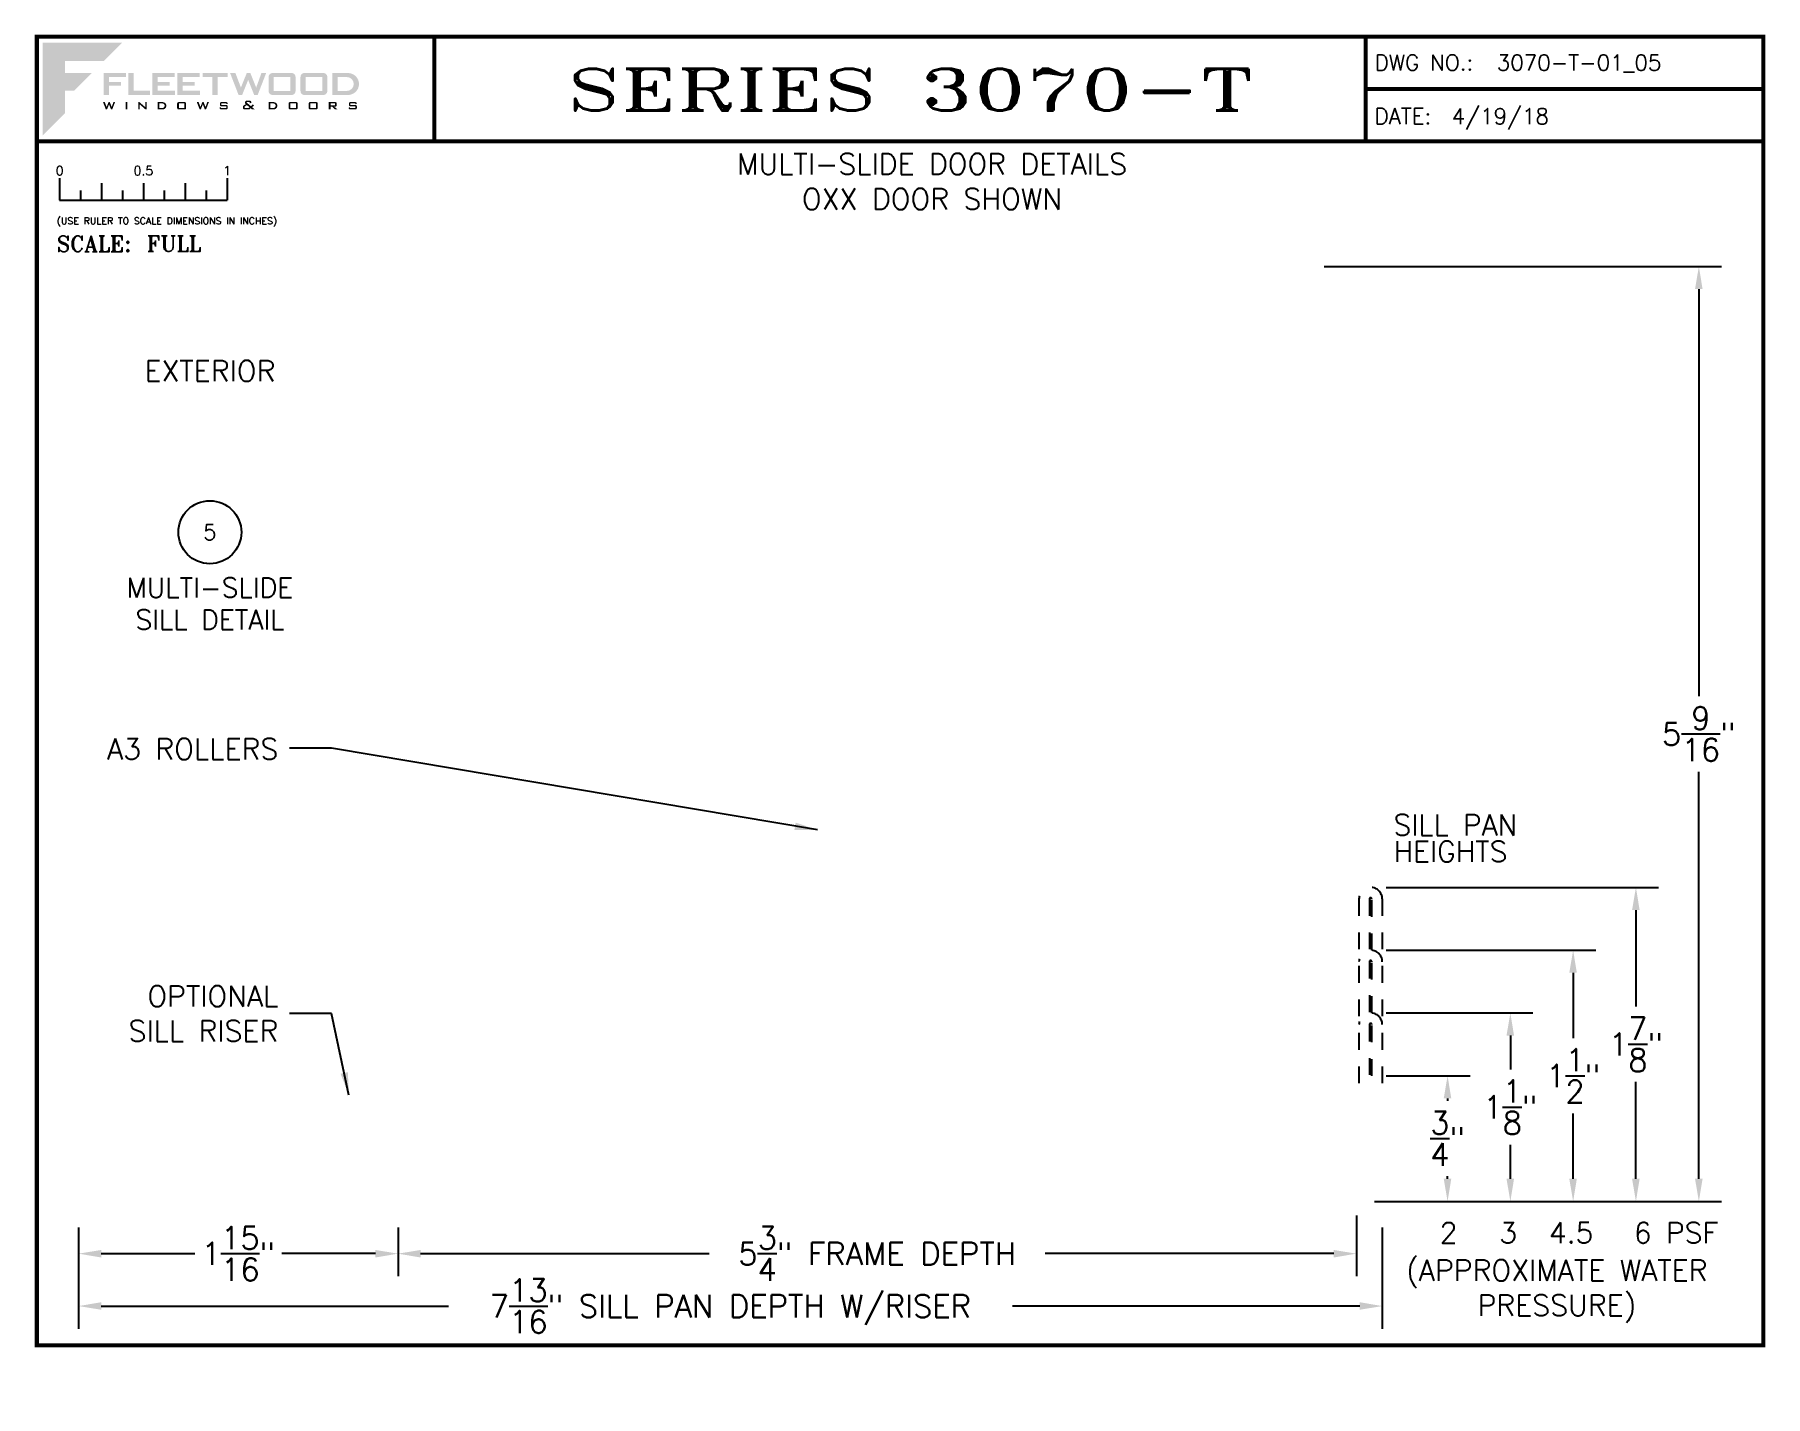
# Paper-space layout 'DETAIL 5' of a CAD drawing. Extents: x 0.1 to 10.5, y -0.2 to 7.9.
import ezdxf
from ezdxf.enums import TextEntityAlignment as Align

# ---------------------------------------------------------------- set-up
doc = ezdxf.new("R2010")
doc.units = 0
doc.header["$LTSCALE"] = 0.25
doc.header["$MEASUREMENT"] = 0
doc.linetypes.add('HIDDEN', pattern=[0.375, 0.25, -0.125])
doc.layers.get('0').update_dxf_attribs({"linetype": 'CONTINUOUS'})
doc.layers.get('DEFPOINTS').update_dxf_attribs({"color": 1, "linetype": 'CONTINUOUS'})
for name, color, linetype in [('DIM', 7, 'CONTINUOUS'), ('I-STRUT', 7, 'CONTINUOUS'), ('MISC', 9, 'CONTINUOUS'), ('SILL-PAN', 7, 'CONTINUOUS'), ('TEXT', 7, 'CONTINUOUS'), ('TITLE-BLOCK', 7, 'CONTINUOUS')]:
    doc.layers.add(name, color=color, linetype=linetype)
doc.layers.add('VP', color=40, linetype='CONTINUOUS', plot=False)
doc.layers.get('VP').off()
doc.styles.add('ROMANS', font='romans')
doc.styles.add('ROMANT', font='romant')
doc.styles.add('SIMPLEX-094', font='simplex.shx', dxfattribs={"height": 0.094})
doc.styles.get("Standard").update_dxf_attribs({"font": 'simplex.shx'})
doc.dimstyles.new('FULL SCALE', dxfattribs={"dimscale": 0.75, "dimtxt": 0.18, "dimasz": 0.18, "dimexe": 0.18, "dimexo": 0.125, "dimgap": 0.09, "dimtad": 0, "dimtih": 1, "dimtoh": 1, "dimdec": 4, "dimzin": 0, "dimdsep": 46, "dimlunit": 4, "dimtxsty": 'Standard', "dimcen": 0.09, "dimadec": 0, "dimazin": 0, "dimtfac": 1, "dimtdec": 4, "dimtofl": 0, "dimtmove": 0, "dimatfit": 3, "dimfxl": 1, "dimtolj": 1, "dimtzin": 0, "dimarcsym": 0})

# ---------------------------------------------------------------- blocks, each defined once
blk = doc.blocks.new('Full')
for p, q in [((0.137, -0.219), (0.137, -0.35)), ((0.262, -0.294), (0.262, -0.35)), ((0.387, -0.249), (0.387, -0.35)), ((0.512, -0.294), (0.512, -0.35)), ((0.637, -0.249), (0.637, -0.35)), ((0.762, -0.294), (0.762, -0.35)), ((0.887, -0.249), (0.887, -0.35)), ((1.012, -0.294), (1.012, -0.35)), ((1.137, -0.219), (1.137, -0.35)), ((0.137, -0.35), (1.137, -0.35))]:
    blk.add_line(p, q)
for s, p in [('0', (0.137, -0.219)), ('0.5', (0.637, -0.219)), ('1', (1.137, -0.219))]:
    blk.add_text(s, height=0.055).set_placement(p, align=Align.BOTTOM_CENTER)
at = {"style": 'ROMANS'}
blk.add_text('(USE RULER TO SCALE DIMENSIONS IN INCHES)', height=0.04115, dxfattribs=at).set_placement((0.12, -0.495))
blk = doc.blocks.new('Fleetwood_Logo_6-10-15')
at = {"true_color": 0x144494}
h = blk.add_hatch(color=154, dxfattribs=at)
h.dxf.hatch_style = 1
h.paths.add_polyline_path([(0.2526, -0.0017), (0.0019, -0.0017), (0.0019, -0.2942), (0.0725, -0.2236), (0.0725, -0.1535), (0.1007, -0.1535), (0.1567, -0.0976), (0.0725, -0.0976), (0.0725, -0.0596), (0.1946, -0.0596)])
at = {"true_color": 0x656b6f}
h = blk.add_hatch(color=251, dxfattribs=at)
h.dxf.hatch_style = 1
h.paths.add_polyline_path([(0.2487, -0.1256), (0.2112, -0.1256), (0.2112, -0.1102), (0.2647, -0.1102), (0.2647, -0.0976), (0.1946, -0.0976), (0.1946, -0.1667), (0.2112, -0.1667), (0.2112, -0.1377), (0.2487, -0.1377)])
h = blk.add_hatch(color=251, dxfattribs=at)
h.dxf.hatch_style = 1
h.paths.add_polyline_path([(0.2886, -0.0976), (0.272, -0.0976), (0.272, -0.1667), (0.3401, -0.1667), (0.3401, -0.1535), (0.2886, -0.1535)])
h = blk.add_hatch(color=251, dxfattribs=at)
h.dxf.hatch_style = 1
h.paths.add_polyline_path([(0.4175, -0.0976), (0.3474, -0.0976), (0.3474, -0.1667), (0.4185, -0.1667), (0.4185, -0.1534), (0.364, -0.1534), (0.364, -0.1377), (0.4015, -0.1377), (0.4015, -0.1256), (0.364, -0.1256), (0.364, -0.1102), (0.4175, -0.1102)])
h = blk.add_hatch(color=251, dxfattribs=at)
h.dxf.hatch_style = 1
h.paths.add_polyline_path([(0.4965, -0.0976), (0.4264, -0.0976), (0.4264, -0.1667), (0.4975, -0.1667), (0.4975, -0.1534), (0.443, -0.1534), (0.443, -0.1377), (0.4804, -0.1377), (0.4804, -0.1256), (0.443, -0.1256), (0.443, -0.1102), (0.4965, -0.1102)])
h = blk.add_hatch(color=251, dxfattribs=at)
h.dxf.hatch_style = 1
h.paths.add_polyline_path([(0.5842, -0.0976), (0.5054, -0.0976), (0.5054, -0.1102), (0.5365, -0.1102), (0.5365, -0.1667), (0.5531, -0.1667), (0.5531, -0.1102), (0.5842, -0.1102)])
h = blk.add_hatch(color=251, dxfattribs=at)
h.dxf.hatch_style = 1
h.paths.add_polyline_path([(0.6089, -0.0976), (0.5921, -0.0976), (0.6188, -0.1667), (0.63, -0.1667), (0.6489, -0.1192), (0.6679, -0.1667), (0.6789, -0.1667), (0.7056, -0.0976), (0.6908, -0.0976), (0.6742, -0.1433), (0.6558, -0.0976), (0.6446, -0.0976), (0.6261, -0.1433)])
h = blk.add_hatch(color=251, dxfattribs=at)
h.dxf.hatch_style = 1
h.paths.add_polyline_path([(0.7853, -0.0976), (0.726, -0.0976, 0.414214), (0.7133, -0.1102), (0.7133, -0.154, 0.414214), (0.726, -0.1667), (0.7853, -0.1667, 0.414214), (0.798, -0.154), (0.798, -0.1102, 0.414214)])
h.paths.add_polyline_path([(0.7819, -0.1102), (0.7819, -0.154), (0.7294, -0.154), (0.7294, -0.1102)], flags=16)
h = blk.add_hatch(color=251, dxfattribs=at)
h.dxf.hatch_style = 1
h.paths.add_polyline_path([(0.8856, -0.0976), (0.8262, -0.0976, 0.414214), (0.8136, -0.1102), (0.8136, -0.154, 0.414214), (0.8262, -0.1667), (0.8856, -0.1667, 0.414214), (0.8982, -0.154), (0.8982, -0.1102, 0.414214)])
h.paths.add_polyline_path([(0.8822, -0.1102), (0.8822, -0.154), (0.8296, -0.154), (0.8296, -0.1102)], flags=16)
h = blk.add_hatch(color=251, dxfattribs=at)
h.dxf.hatch_style = 1
h.paths.add_polyline_path([(0.9632, -0.0976), (0.914, -0.0976), (0.914, -0.1667), (0.9632, -0.1667, 1)])
h.paths.add_polyline_path([(0.9301, -0.1102), (0.9593, -0.1102, -1), (0.9593, -0.154), (0.9301, -0.154)], flags=16)
h = blk.add_hatch(color=7)
h.dxf.hatch_style = 1
h.paths.add_polyline_path([(0.2301, -0.1891), (0.2251, -0.1891), (0.2196, -0.2043), (0.2134, -0.1891), (0.2097, -0.1891), (0.2035, -0.2043), (0.1978, -0.1891), (0.1922, -0.1891), (0.2011, -0.2121), (0.2048, -0.2121), (0.2112, -0.1963), (0.2175, -0.2121), (0.2212, -0.2121)])
h = blk.add_hatch(color=7)
h.dxf.hatch_style = 1
h.paths.add_polyline_path([(0.2691, -0.1891), (0.2637, -0.1891), (0.2637, -0.2118), (0.2637, -0.2121), (0.2691, -0.2121)])
h = blk.add_hatch(color=7)
h.dxf.hatch_style = 1
h.paths.add_polyline_path([(0.3077, -0.1964), (0.3259, -0.2121), (0.3298, -0.2121), (0.3298, -0.1891), (0.325, -0.1891), (0.325, -0.2047), (0.3067, -0.1891), (0.3029, -0.1891), (0.3029, -0.2121), (0.3077, -0.2121)])
h = blk.add_hatch(color=7)
h.dxf.hatch_style = 1
h.paths.add_polyline_path([(0.3801, -0.1891), (0.3637, -0.1891), (0.3637, -0.2121), (0.3801, -0.2121, 1)])
h.paths.add_polyline_path([(0.3691, -0.2079), (0.3691, -0.1933), (0.3788, -0.1933, -1), (0.3788, -0.2079)], flags=16)
h = blk.add_hatch(color=7)
h.dxf.hatch_style = 1
h.paths.add_polyline_path([(0.4537, -0.2079), (0.4537, -0.1933, 0.414214), (0.4495, -0.1891), (0.4297, -0.1891, 0.414214), (0.4255, -0.1933), (0.4255, -0.2079, 0.414214), (0.4297, -0.2121), (0.4495, -0.2121, 0.414214)])
h.paths.add_polyline_path([(0.4308, -0.2079), (0.4308, -0.1933), (0.4484, -0.1933), (0.4484, -0.2079)], flags=16)
h = blk.add_hatch(color=7)
h.dxf.hatch_style = 1
h.paths.add_polyline_path([(0.5253, -0.1891), (0.5203, -0.1891), (0.5148, -0.2043), (0.5087, -0.1891), (0.5049, -0.1891), (0.4988, -0.2043), (0.493, -0.1891), (0.4874, -0.1891), (0.4963, -0.2121), (0.5001, -0.2121), (0.5064, -0.1963), (0.5127, -0.2121), (0.5164, -0.2121)])
h = blk.add_hatch(color=7)
h.dxf.hatch_style = 1
h.paths.add_polyline_path([(0.5801, -0.1891), (0.5643, -0.1891, 0.414214), (0.56, -0.1933), (0.56, -0.1981, 0.414214), (0.5643, -0.2024), (0.58, -0.2024), (0.58, -0.2078), (0.5637, -0.2078), (0.5637, -0.2052), (0.5591, -0.2062), (0.5591, -0.2078, 0.414214), (0.5634, -0.2121), (0.5805, -0.2121, 0.414214), (0.5848, -0.2078), (0.5848, -0.2024, 0.414214), (0.5805, -0.1982), (0.5648, -0.1982), (0.5648, -0.193), (0.5798, -0.193), (0.5798, -0.1958), (0.5843, -0.1948), (0.5843, -0.1933, 0.414214)])
h = blk.add_hatch(color=7)
h.dxf.hatch_style = 1
h.paths.add_polyline_path([(0.645, -0.1913, -0.222262), (0.6447, -0.1906), (0.6447, -0.1892), (0.6535, -0.1892), (0.6535, -0.193), (0.6587, -0.1918), (0.6587, -0.189, 0.414214), (0.6544, -0.1847), (0.6437, -0.1847, 0.414214), (0.6394, -0.189), (0.6394, -0.1922, 0.222262), (0.6407, -0.1948), (0.6415, -0.1955), (0.6345, -0.1998, 0.260684), (0.6329, -0.2027), (0.6329, -0.2078, 0.414214), (0.6372, -0.2121), (0.6514, -0.2121, 0.17577), (0.6536, -0.2113), (0.657, -0.2085), (0.6614, -0.2121), (0.6699, -0.2121), (0.6613, -0.2049), (0.6676, -0.1997), (0.6637, -0.1964), (0.6574, -0.2017)])
h.paths.add_polyline_path([(0.6532, -0.2052), (0.6509, -0.2072, -0.17577), (0.6502, -0.2074), (0.6382, -0.2074), (0.6382, -0.2033, -0.260684), (0.6387, -0.2025), (0.6451, -0.1985)], flags=16)
h = blk.add_hatch(color=7)
h.dxf.hatch_style = 1
h.paths.add_polyline_path([(0.7294, -0.1891), (0.713, -0.1891), (0.713, -0.2121), (0.7294, -0.2121, 1)])
h.paths.add_polyline_path([(0.7184, -0.2079), (0.7184, -0.1933), (0.7281, -0.1933, -1), (0.7281, -0.2079)], flags=16)
h = blk.add_hatch(color=7)
h.dxf.hatch_style = 1
h.paths.add_polyline_path([(0.8045, -0.2079), (0.8045, -0.1933, 0.414214), (0.8003, -0.1891), (0.7805, -0.1891, 0.414214), (0.7763, -0.1933), (0.7763, -0.2079, 0.414214), (0.7805, -0.2121), (0.8003, -0.2121, 0.414214)])
h.paths.add_polyline_path([(0.7816, -0.2079), (0.7816, -0.1933), (0.7992, -0.1933), (0.7992, -0.2079)], flags=16)
h = blk.add_hatch(color=7)
h.dxf.hatch_style = 1
h.paths.add_polyline_path([(0.8678, -0.2079), (0.8678, -0.1933, 0.414214), (0.8636, -0.1891), (0.8438, -0.1891, 0.414214), (0.8396, -0.1933), (0.8396, -0.2079, 0.414214), (0.8438, -0.2121), (0.8636, -0.2121, 0.414214)])
h.paths.add_polyline_path([(0.8449, -0.2079), (0.8449, -0.1933), (0.8624, -0.1933), (0.8624, -0.2079)], flags=16)
h = blk.add_hatch(color=7)
h.dxf.hatch_style = 1
h.paths.add_polyline_path([(0.9277, -0.1993), (0.9277, -0.1933, 0.414214), (0.9235, -0.1891), (0.9028, -0.1891), (0.9028, -0.2121), (0.9082, -0.2121), (0.9082, -0.2035), (0.9131, -0.2035), (0.9224, -0.2121), (0.9303, -0.2121), (0.9197, -0.2035), (0.9235, -0.2035, 0.414214)])
h.paths.add_polyline_path([(0.9082, -0.1993), (0.9082, -0.1933), (0.9214, -0.1933, -0.414214), (0.9224, -0.1943), (0.9224, -0.1983, -0.414214), (0.9214, -0.1993)], flags=16)
h = blk.add_hatch(color=7)
h.dxf.hatch_style = 1
h.paths.add_polyline_path([(0.9867, -0.1982), (0.971, -0.1982), (0.971, -0.193), (0.9859, -0.193), (0.9859, -0.1958), (0.9905, -0.1948), (0.9905, -0.1933, 0.414214), (0.9863, -0.1891), (0.9705, -0.1891, 0.414214), (0.9662, -0.1933), (0.9662, -0.1981, 0.414214), (0.9705, -0.2024), (0.9862, -0.2024), (0.9862, -0.2078), (0.9699, -0.2078), (0.9699, -0.2052), (0.9653, -0.2062), (0.9653, -0.2078, 0.414214), (0.9696, -0.2121), (0.9867, -0.2121, 0.414214), (0.991, -0.2078), (0.991, -0.2024, 0.414214)])
blk = doc.blocks.new('A-SIZE_L')
for p, q in [((8.095, 7.907), (8.095, 7.282)), ((8.095, 7.594), (10.47, 7.594)), ((0.157, 7.282), (10.47, 7.282))]:
    blk.add_line(p, q)
at = {"const_width": 0.025}
for points in [[(0.157, 7.907), (10.47, 7.907), (10.47, 0.093), (0.157, 0.093), (0.157, 7.907)], [(2.532, 7.907), (2.532, 7.282)], [(8.095, 7.907), (8.095, 7.282)], [(8.095, 7.594), (10.47, 7.594)], [(0.157, 7.282), (10.47, 7.282)]]:
    blk.add_lwpolyline(points, dxfattribs=at)
at = {"xscale": 1.898091133004928, "yscale": 1.898091133004928, "zscale": 1.898091133004928}
blk.add_blockref('Fleetwood_Logo_6-10-15', (0.188, 7.875), dxfattribs=at)
for s, style, p in [('DWG NO.:', 'SIMPLEX-094', (8.149, 7.705)), ('DATE:', 'SIMPLEX-094', (8.148, 7.385)), ('SCALE:', 'ROMANT', (0.276, 6.623))]:
    blk.add_text(s, height=0.094, dxfattribs=dict(style=style)).set_placement(p)
for tag, p, style in [('DWG_NO', (8.878, 7.705), 'SIMPLEX-094'), ('DATE', (8.609, 7.385), 'SIMPLEX-094'), ('SCALE', (0.814, 6.623), 'ROMANT')]:
    blk.add_attdef(tag, p, '', height=0.094, dxfattribs=dict(style=style))
for tag, height, style, width, p, p2 in [('DWG_NO', 0.094, 'SIMPLEX-094', 2.60233, (8.876, 7.704), (10.367, 7.704)), ('PRODUCT', 0.25, 'ROMANT', 2.260212, (3.282, 7.465), (7.345, 7.465))]:
    blk.add_attdef(tag, text='', height=height, dxfattribs=dict(style=style, width=width)).set_placement(p, p2, align=Align.FIT)
blk = doc.blocks.new('*D119')
at = {"layer": 'DEFPOINTS', "color": 0}
for p in [(0.407, 0.89), (8.194, 0.89), (8.194, 0.327)]:
    blk.add_point(p, dxfattribs=at)
at = {"layer": 'I-STRUT', "color": 0, "lineweight": -2}
for p, q in [((0.407, 0.796), (0.407, 0.192)), ((8.194, 0.796), (8.194, 0.192)), ((0.542, 0.327), (2.616, 0.327)), ((8.059, 0.327), (5.985, 0.327))]:
    blk.add_line(p, q, dxfattribs=at)
at = {"layer": 'I-STRUT', "color": 0}
for points in [[(0.542, 0.35), (0.542, 0.305), (0.407, 0.327)], [(8.059, 0.35), (8.059, 0.305), (8.194, 0.327)]]:
    blk.add_solid(points, dxfattribs=at)
at = {"layer": 'I-STRUT', "color": 0, "insert": (4.3, 0.327), "char_height": 0.135, "attachment_point": 5}
blk.add_mtext('\\A1;7{\\H1.000000x;\\S13/16;}" SILL PAN DEPTH W/RISER', dxfattribs=at)
blk = doc.blocks.new('*D120')
at = {"layer": 'DEFPOINTS', "color": 0}
for p in [(0.407, 0.89), (2.315, 0.89), (2.315, 0.64)]:
    blk.add_point(p, dxfattribs=at)
at = {"layer": 'I-STRUT', "color": 0, "lineweight": -2}
for p, q in [((0.407, 0.796), (0.407, 0.505)), ((2.315, 0.796), (2.315, 0.505)), ((0.542, 0.64), (1.101, 0.64)), ((2.18, 0.64), (1.621, 0.64))]:
    blk.add_line(p, q, dxfattribs=at)
at = {"layer": 'I-STRUT', "color": 0}
for points in [[(0.542, 0.662), (0.542, 0.617), (0.407, 0.64)], [(2.18, 0.662), (2.18, 0.617), (2.315, 0.64)]]:
    blk.add_solid(points, dxfattribs=at)
at = {"layer": 'I-STRUT', "color": 0, "insert": (1.361, 0.64), "char_height": 0.135, "attachment_point": 5}
blk.add_mtext('\\A1;1{\\H1.000000x;\\S15/16;}"', dxfattribs=at)
blk = doc.blocks.new('*D121')
at = {"layer": 'DEFPOINTS', "color": 0}
for p in [(8.039, 0.962), (2.315, 0.89), (8.039, 0.64)]:
    blk.add_point(p, dxfattribs=at)
at = {"layer": 'I-STRUT', "color": 0, "lineweight": -2}
for p, q in [((8.039, 0.868), (8.039, 0.505)), ((2.315, 0.796), (2.315, 0.505)), ((2.45, 0.64), (4.174, 0.64)), ((7.904, 0.64), (6.18, 0.64))]:
    blk.add_line(p, q, dxfattribs=at)
at = {"layer": 'I-STRUT', "color": 0}
for points in [[(2.45, 0.662), (2.45, 0.617), (2.315, 0.64)], [(7.904, 0.662), (7.904, 0.617), (8.039, 0.64)]]:
    blk.add_solid(points, dxfattribs=at)
at = {"layer": 'I-STRUT', "color": 0, "insert": (5.177, 0.64), "char_height": 0.135, "attachment_point": 5}
blk.add_mtext('\\A1;5{\\H1.000000x;\\S3/4;}" FRAME DEPTH', dxfattribs=at)
blk = doc.blocks.new('*D123')
at = {"color": 0, "lineweight": -2}
for p, q in [((7.846, 6.535), (10.22, 6.535)), ((10.085, 6.4), (10.085, 3.968)), ((10.085, 1.087), (10.085, 3.518)), ((8.148, 0.952), (10.22, 0.952))]:
    blk.add_line(p, q, dxfattribs=at)
at = {"color": 0}
for points in [[(10.062, 6.4), (10.107, 6.4), (10.085, 6.535)], [(10.062, 1.087), (10.107, 1.087), (10.085, 0.952)]]:
    blk.add_solid(points, dxfattribs=at)
at = {"layer": 'DEFPOINTS', "color": 0}
for p in [(7.753, 6.535), (8.055, 0.952), (10.085, 0.952)]:
    blk.add_point(p, dxfattribs=at)
at = {"color": 0, "insert": (10.085, 3.743), "char_height": 0.135, "attachment_point": 5}
blk.add_mtext('\\A1;5{\\H1.000000x;\\S9/16;}"', dxfattribs=at)
blk = doc.blocks.new('*D124')
at = {"color": 0, "lineweight": -2}
for p, q in [((8.218, 2.827), (9.844, 2.827)), ((9.709, 2.692), (9.709, 2.115)), ((9.709, 1.087), (9.709, 1.665)), ((8.148, 0.952), (9.844, 0.952))]:
    blk.add_line(p, q, dxfattribs=at)
at = {"color": 0}
for points in [[(9.686, 2.692), (9.731, 2.692), (9.709, 2.827)], [(9.686, 1.087), (9.731, 1.087), (9.709, 0.952)]]:
    blk.add_solid(points, dxfattribs=at)
at = {"layer": 'DEFPOINTS', "color": 0}
for p in [(8.124, 2.827), (9.709, 2.827), (8.055, 0.952)]:
    blk.add_point(p, dxfattribs=at)
at = {"color": 0, "insert": (9.709, 1.89), "char_height": 0.135, "attachment_point": 5}
blk.add_mtext('\\A1;1{\\H1.000000x;\\S7/8;}"', dxfattribs=at)
blk = doc.blocks.new('*D125')
at = {"color": 0, "lineweight": -2}
for p, q in [((8.218, 2.077), (9.094, 2.077)), ((8.959, 1.942), (8.959, 1.74)), ((8.959, 1.087), (8.959, 1.29)), ((8.148, 0.952), (9.094, 0.952))]:
    blk.add_line(p, q, dxfattribs=at)
at = {"color": 0}
for points in [[(8.936, 1.942), (8.981, 1.942), (8.959, 2.077)], [(8.936, 1.087), (8.981, 1.087), (8.959, 0.952)]]:
    blk.add_solid(points, dxfattribs=at)
at = {"layer": 'DEFPOINTS', "color": 0}
for p in [(8.124, 2.077), (8.959, 2.077), (8.055, 0.952)]:
    blk.add_point(p, dxfattribs=at)
at = {"color": 0, "insert": (8.959, 1.515), "char_height": 0.135, "attachment_point": 5}
blk.add_mtext('\\A1;1{\\H1.000000x;\\S1/8;}"', dxfattribs=at)
blk = doc.blocks.new('*D126')
at = {"color": 0, "lineweight": -2}
for p, q in [((8.218, 2.452), (9.469, 2.452)), ((9.334, 2.317), (9.334, 1.927)), ((9.334, 1.087), (9.334, 1.477)), ((8.148, 0.952), (9.469, 0.952))]:
    blk.add_line(p, q, dxfattribs=at)
at = {"color": 0}
for points in [[(9.311, 2.317), (9.356, 2.317), (9.334, 2.452)], [(9.311, 1.087), (9.356, 1.087), (9.334, 0.952)]]:
    blk.add_solid(points, dxfattribs=at)
at = {"layer": 'DEFPOINTS', "color": 0}
for p in [(8.124, 2.452), (9.334, 2.452), (8.055, 0.952)]:
    blk.add_point(p, dxfattribs=at)
at = {"color": 0, "insert": (9.334, 1.702), "char_height": 0.135, "attachment_point": 5}
blk.add_mtext('\\A1;1{\\H1.000000x;\\S1/2;}"', dxfattribs=at)
blk = doc.blocks.new('*D127')
at = {"color": 0, "lineweight": -2}
for p, q in [((8.218, 1.702), (8.719, 1.702)), ((8.584, 1.567), (8.584, 1.552)), ((8.584, 1.087), (8.584, 1.102)), ((8.148, 0.952), (8.719, 0.952))]:
    blk.add_line(p, q, dxfattribs=at)
at = {"color": 0}
for points in [[(8.561, 1.567), (8.606, 1.567), (8.584, 1.702)], [(8.561, 1.087), (8.606, 1.087), (8.584, 0.952)]]:
    blk.add_solid(points, dxfattribs=at)
at = {"layer": 'DEFPOINTS', "color": 0}
for p in [(8.124, 1.702), (8.055, 0.952), (8.584, 0.952)]:
    blk.add_point(p, dxfattribs=at)
at = {"color": 0, "insert": (8.584, 1.327), "char_height": 0.135, "attachment_point": 5}
blk.add_mtext('\\A1;{\\H1.000000x;\\S3/4;}"', dxfattribs=at)
blk = doc.blocks.new('sectball')
blk.add_circle((0, 0), 0.125)
blk.add_attdef('NO', text='', height=0.062).set_placement((0, 0), align=Align.MIDDLE_CENTER)
for tag, p in [('LINE1', (0, -0.2588)), ('LINE2', (0, -0.3864)), ('LINE3', (0, -0.5214))]:
    blk.add_attdef(tag, text='', height=0.078).set_placement(p, align=Align.CENTER)

psp = doc.layouts.new('DETAIL 5')

# ---------------------------------------------------------------- linework, layer by layer
at = {"layer": 'MISC', "linetype": 'HIDDEN'}
for p, q in [((8.05472, 2.75781), (8.05472, 1.63231)), ((8.11672, 2.75781), (8.11672, 2.45191)), ((8.13172, 2.45191), (8.13172, 2.75781)), ((8.19372, 2.75781), (8.19372, 1.63231)), ((8.11672, 2.38281), (8.11672, 2.07691)), ((8.13172, 2.07691), (8.13172, 2.38281)), ((8.11672, 2.00781), (8.11672, 1.70191)), ((8.13172, 1.70191), (8.13172, 2.00781))]:
    psp.add_line(p, q, dxfattribs=at)
at = {"layer": 'SILL-PAN', "linetype": 'HIDDEN'}
for centre, radius in [((8.12422, 2.75781), 0.0695), ((8.12422, 2.75781), 0.0075), ((8.12422, 2.38281), 0.0695), ((8.12422, 2.38281), 0.0075), ((8.12422, 2.00781), 0.0695), ((8.12422, 2.00781), 0.0075)]:
    psp.add_arc(centre, radius, 0, 180, dxfattribs=at)

# ---------------------------------------------------------------- block references
at = {"layer": 'TEXT', "xscale": 1.504, "yscale": 1.504, "zscale": 1.504}
psp.add_blockref('sectball', (1.19116, 4.94754), dxfattribs=at).add_auto_attribs({'NO': '5', 'LINE1': 'MULTI-SLIDE', 'LINE2': 'SILL DETAIL'})
at = {"layer": 'TITLE-BLOCK'}
ref = psp.add_blockref('A-SIZE_L', (0, 0), dxfattribs=at)
ref.add_attrib('DATE', '4/19/18', (8.60916, 7.38469), dxfattribs={"layer": '0', "height": 0.094, "style": 'SIMPLEX-094'})
ref.add_attrib('SCALE', 'FULL', (0.81442, 6.62314), dxfattribs={"layer": '0', "height": 0.094, "style": 'ROMANT'})
ref.add_attrib('PRODUCT', 'SERIES 3070-T', dxfattribs={"layer": '0', "height": 0.25, "style": 'ROMANT', "width": 1.324706}).set_placement((3.32575, 7.46527), (7.42603, 7.46527), align=Align.FIT)
ref.add_attrib('DWG_NO', '3070-T-01_05', (8.87809, 7.70479), dxfattribs={"layer": '0', "height": 0.094, "style": 'SIMPLEX-094'})
psp.add_blockref('Full', (0.15675, 7.2815), dxfattribs=at)

# ---------------------------------------------------------------- texts
at = {"layer": 'DIM', "insert": (9.23667, 0.60296), "char_height": 0.125, "width": 1.9758092, "attachment_point": 2}
psp.add_mtext('(APPROXIMATE WATER PRESSURE)', dxfattribs=at)
at = {"layer": 'TEXT'}
for s, height, p in [('EXTERIOR', 0.125, (1.19116, 5.84877)), ('2', 0.124, (8.5902, 0.70239)), ('3', 0.124, (8.94619, 0.70239)), ('4.5', 0.124, (9.32156, 0.70239)), ('6 PSF', 0.124, (9.9491, 0.70239))]:
    psp.add_text(s, height=height, dxfattribs=at).set_placement(p, align=Align.CENTER)
for s, p in [('SILL PAN', (8.26074, 3.13771)), ('HEIGHTS', (8.26074, 2.97989))]:
    psp.add_text(s, height=0.124, dxfattribs=at).set_placement(p)
at = {"layer": 'TEXT', "insert": (5.50438, 7.04242), "char_height": 0.125, "width": 5.1807452, "attachment_point": 5}
psp.add_mtext('MULTI-SLIDE DOOR DETAILS\\POXX DOOR SHOWN', dxfattribs=at)
at = {"layer": 'TEXT', "char_height": 0.125, "attachment_point": 9}
for s, insert in [('\\A1;A3 ROLLERS', (1.59959, 3.59014)), ('\\A1;OPTIONAL\\PSILL RISER', (1.59959, 1.90653))]:
    psp.add_mtext(s, dxfattribs=dict(at, insert=insert))

# ---------------------------------------------------------------- dimensions: what is measured, and where the dimension line sits
for base, p1, p2, picture, middle in [((10.08476, 0.95181), (7.75265, 6.53481), (8.05472, 0.95181), '*D123', (10.08476, 3.74331)), ((9.33372, 2.45231), (8.05472, 0.95181), (8.12422, 2.45231), '*D126', (9.33372, 1.70206)), ((8.95872, 2.07731), (8.05472, 0.95181), (8.12422, 2.07731), '*D125', (8.95872, 1.51456))]:
    dim = psp.add_linear_dim(base=base, p1=p1, p2=p2, angle=90, dimstyle='FULL SCALE')
    dim.commit()
    dim.dimension.update_dxf_attribs({"geometry": picture, "text_midpoint": middle})
for base, p1, p2, picture, middle in [((9.70872, 2.82731), (8.05472, 0.95181), (8.12422, 2.82731), '*D124', (9.70872, 1.88956)), ((8.58372, 0.95181), (8.12422, 1.70181), (8.05472, 0.95181), '*D127', (8.58372, 1.32681))]:
    dim = psp.add_linear_dim(base=base, p1=p1, p2=p2, angle=90, dimstyle='FULL SCALE')
    dim.commit()
    dim.dimension.update_dxf_attribs({"geometry": picture, "text_midpoint": middle, "dimtype": 160})
at = {"layer": 'I-STRUT'}
dim = psp.add_linear_dim(base=(8.03912, 0.63981), p1=(2.31512, 0.88981), p2=(8.03912, 0.96181), text='<> FRAME DEPTH', dimstyle='FULL SCALE', dxfattribs=at)
dim.commit()
dim.dimension.update_dxf_attribs({"geometry": '*D121', "text_midpoint": (5.17712, 0.63981)})
dim = psp.add_linear_dim(base=(8.19372, 0.32731), p1=(0.40712, 0.88981), p2=(8.19372, 0.88981), text='<> SILL PAN DEPTH W/RISER', dimstyle='FULL SCALE', dxfattribs=at)
dim.commit()
dim.dimension.update_dxf_attribs({"geometry": '*D119', "text_midpoint": (4.30042, 0.32731), "dimtype": 160})
dim = psp.add_linear_dim(base=(2.31512, 0.63981), p1=(0.40712, 0.88981), p2=(2.31512, 0.88981), dimstyle='FULL SCALE', dxfattribs=at)
dim.commit()
dim.dimension.update_dxf_attribs({"geometry": '*D120', "text_midpoint": (1.36112, 0.63981), "dimtype": 160})

# ---------------------------------------------------------------- leaders
at = {"layer": 'TEXT', "annotation_type": 0, "has_hookline": 1, "hookline_direction": 1}
for points in [[(4.81949, 3.1698), (1.91709, 3.65764), (1.66709, 3.65764)], [(2.02194, 1.587), (1.91709, 2.07318), (1.66709, 2.07318)]]:
    psp.add_leader(points, dimstyle='FULL SCALE', dxfattribs=at)

# ---------------------------------------------------------------- viewports
at = {"layer": 'VP'}
psp.add_viewport(center=(4.49933, 6.75166), size=(8.53823, 0.22052407), view_center_point=(11.94113, 17.5914), view_height=0.22052407, status=3, dxfattribs=at)
psp.add_viewport(center=(4.49933, 3.68286), size=(8.53823, 5.9170694), view_center_point=(11.94113, 14.40081), view_height=5.9170694, dxfattribs=at)

doc.saveas('drawing.dxf')
